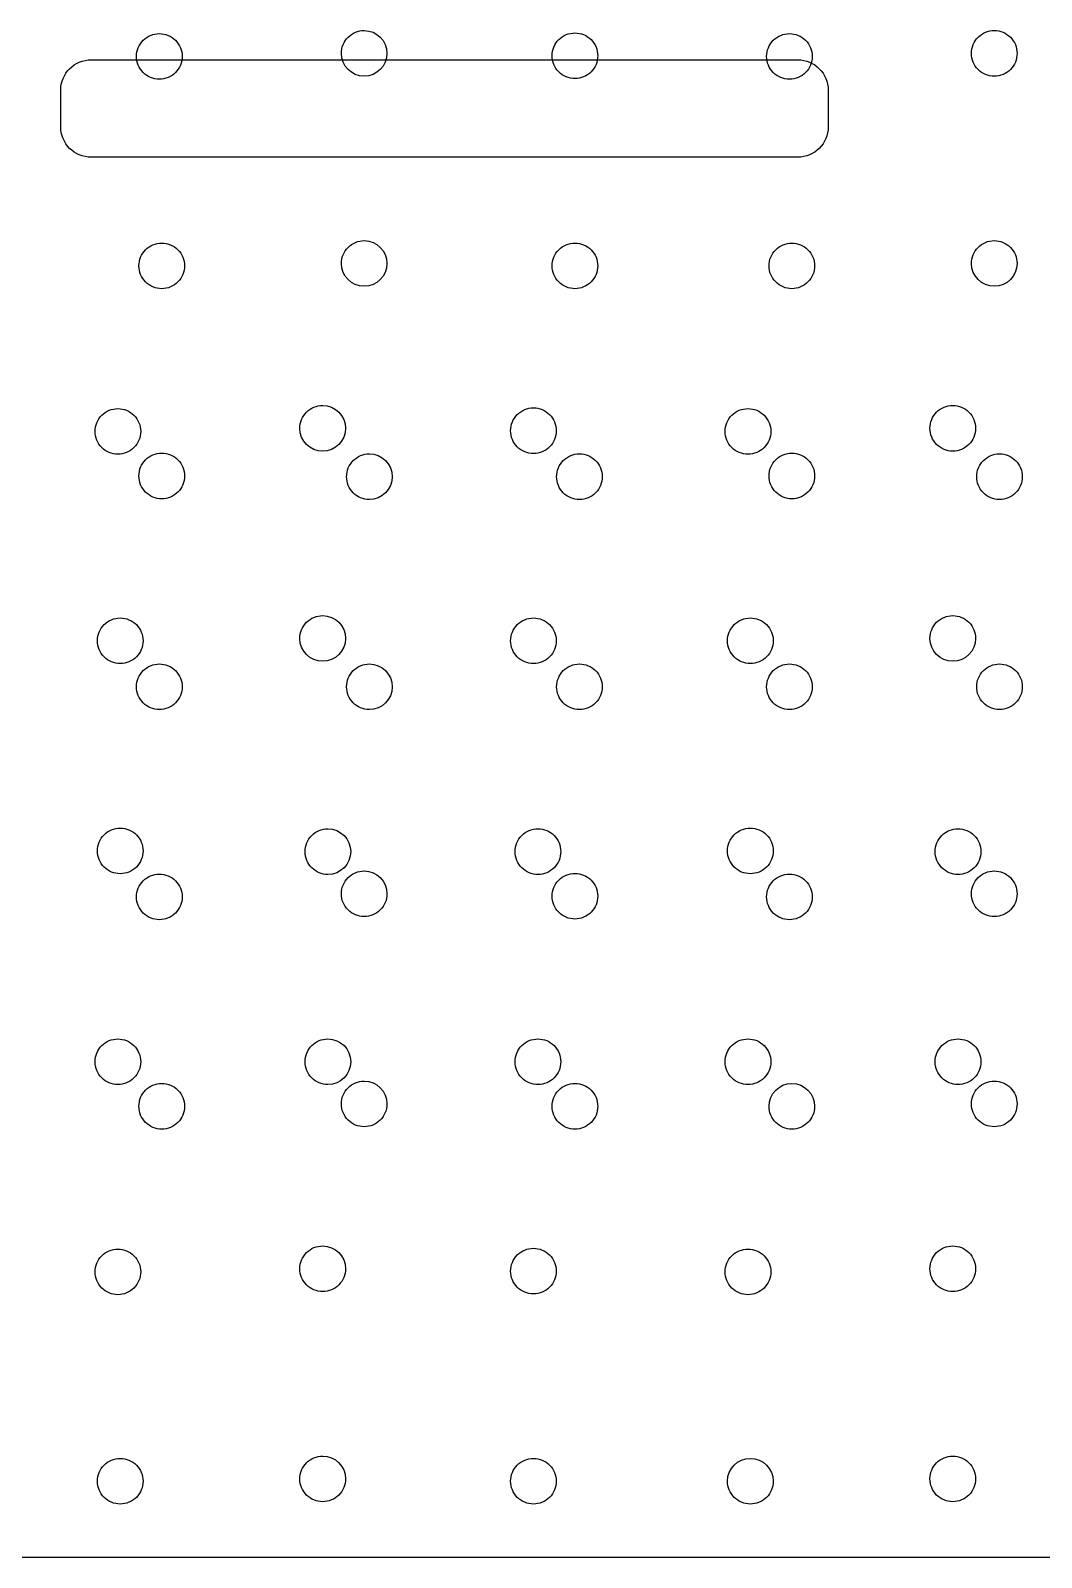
# Model space of a CAD drawing. Extents: x -145 to 178, y -12 to 290.
# Drawn here: x 81.8 to 132.7, y 60.2 to 137.2 of the extents above; entities that cross this region are included whole.
import ezdxf

# ---------------------------------------------------------------- set-up
doc = ezdxf.new("R2010")
doc.units = 0
doc.layers.add('fluid-networks-dashboard', color=7, linetype='CONTINUOUS')
doc.layers.add('fluid-networks-dashboard_copia', color=7, linetype='CONTINUOUS')

msp = doc.modelspace()

# ---------------------------------------------------------------- linework, layer by layer
at = {"layer": 'fluid-networks-dashboard', "color": 7}
for points in [[(84.817785, 135.6846), (120.41527, 135.6846)], [(83.278435, 132.31135), (83.278435, 134.14525)], [(121.95462, 134.14525), (121.95462, 132.31135)], [(120.41527, 130.772), (84.817785, 130.772)]]:
    msp.add_lwpolyline(points, dxfattribs=at)
for points in [[(83.278435, 132.31135)], [(86.159647, 118.11343)], [(117.90965, 118.11343)], [(97.630067, 117.11953)], [(129.38007, 117.11954)], [(97.630067, 106.5362)], [(129.38007, 106.5362)], [(96.742987, 96.94675)], [(107.32629, 96.94675)], [(128.49297, 96.94675)], [(86.159647, 86.36343)], [(96.742987, 86.36343)], [(107.32629, 86.36343)], [(117.90965, 86.36343)], [(128.49297, 86.36343)], [(86.159647, 75.7801)], [(117.90965, 75.7801)], [(97.630067, 74.7862)], [(129.38007, 74.7862)], [(97.630067, 64.20287)], [(129.38007, 64.20287)]]:
    msp.add_lwpolyline(points, close=True, dxfattribs=at)
for points in [[(83.278435, 134.14525), (83.278435, 134.99805), (83.964985, 135.6846), (84.817785, 135.6846)], [(120.41527, 135.6846), (121.26807, 135.6846), (121.95462, 134.99805), (121.95462, 134.14525)], [(84.817785, 130.772), (83.964985, 130.772), (83.278435, 131.45855), (83.278435, 132.31135)], [(121.95462, 132.31135), (121.95462, 131.45855), (121.26807, 130.772), (120.41527, 130.772)], [(85.009647, 116.96343), (85.009647, 117.268429), (85.130807, 117.560936), (85.346474, 117.776603)], [(85.346474, 117.776603), (85.562141, 117.99227), (85.854648, 118.11343), (86.159647, 118.11343)], [(86.159647, 118.11343), (86.464646, 118.11343), (86.757153, 117.99227), (86.97282, 117.776603)], [(86.97282, 117.776603), (87.188487, 117.560936), (87.309647, 117.268429), (87.309647, 116.96343)], [(95.330067, 117.11953), (95.330067, 117.424529), (95.451227, 117.717036), (95.666894, 117.932703)], [(95.666894, 117.932703), (95.882561, 118.14837), (96.175068, 118.26953), (96.480067, 118.26953)], [(96.480067, 118.26953), (97.115194, 118.26953), (97.630067, 117.754657), (97.630067, 117.11953)], [(105.95, 117), (105.95, 117.304999), (106.07116, 117.597506), (106.286827, 117.813173)], [(106.286827, 117.813173), (106.502494, 118.02884), (106.795001, 118.15), (107.1, 118.15)], [(107.1, 118.15), (107.404999, 118.15), (107.697506, 118.02884), (107.913173, 117.813173)], [(107.913173, 117.813173), (108.12884, 117.597506), (108.25, 117.304999), (108.25, 117)], [(116.75965, 116.96343), (116.75965, 117.268429), (116.88081, 117.560936), (117.096477, 117.776603)], [(117.096477, 117.776603), (117.312144, 117.99227), (117.604651, 118.11343), (117.90965, 118.11343)], [(117.90965, 118.11343), (118.214649, 118.11343), (118.507156, 117.99227), (118.722823, 117.776603)], [(118.722823, 117.776603), (118.93849, 117.560936), (119.05965, 117.268429), (119.05965, 116.96343)], [(127.08007, 117.11954), (127.08007, 117.424539), (127.20123, 117.717046), (127.416897, 117.932713)], [(127.416897, 117.932713), (127.632564, 118.14838), (127.925071, 118.26954), (128.23007, 118.26954)], [(128.23007, 118.26954), (128.535069, 118.26954), (128.827576, 118.14838), (129.043243, 117.932713)], [(129.043243, 117.932713), (129.25891, 117.717046), (129.38007, 117.424539), (129.38007, 117.11954)], [(85.346474, 116.150257), (85.130807, 116.365924), (85.009647, 116.658431), (85.009647, 116.96343)], [(87.309647, 116.96343), (87.309647, 116.658431), (87.188487, 116.365924), (86.97282, 116.150257)], [(96.480067, 115.96954), (95.844943, 115.96954), (95.330073, 116.484406), (95.330067, 117.11953)], [(97.630067, 117.11953), (97.630061, 116.484406), (97.115191, 115.96954), (96.480067, 115.96954)], [(106.286827, 116.186827), (106.07116, 116.402494), (105.95, 116.695001), (105.95, 117)], [(108.25, 117), (108.25, 116.695001), (108.12884, 116.402494), (107.913173, 116.186827)], [(117.096477, 116.150257), (116.88081, 116.365924), (116.75965, 116.658431), (116.75965, 116.96343)], [(119.05965, 116.96343), (119.05965, 116.658431), (118.93849, 116.365924), (118.722823, 116.150257)], [(127.416897, 116.306367), (127.20123, 116.522034), (127.08007, 116.814541), (127.08007, 117.11954)], [(129.38007, 117.11954), (129.38007, 116.814541), (129.25891, 116.522034), (129.043243, 116.306367)], [(86.159647, 115.81343), (85.854648, 115.81343), (85.562141, 115.93459), (85.346474, 116.150257)], [(86.97282, 116.150257), (86.757153, 115.93459), (86.464646, 115.81343), (86.159647, 115.81343)], [(107.1, 115.85), (106.795001, 115.85), (106.502494, 115.97116), (106.286827, 116.186827)], [(107.913173, 116.186827), (107.697506, 115.97116), (107.404999, 115.85), (107.1, 115.85)], [(117.90965, 115.81343), (117.604651, 115.81343), (117.312144, 115.93459), (117.096477, 116.150257)], [(118.722823, 116.150257), (118.507156, 115.93459), (118.214649, 115.81343), (117.90965, 115.81343)], [(128.23007, 115.96954), (127.925071, 115.96954), (127.632564, 116.0907), (127.416897, 116.306367)], [(129.043243, 116.306367), (128.827576, 116.0907), (128.535069, 115.96954), (128.23007, 115.96954)], [(95.666894, 107.349373), (95.882561, 107.56504), (96.175068, 107.6862), (96.480067, 107.6862)], [(96.480067, 107.6862), (97.115194, 107.6862), (97.630067, 107.171327), (97.630067, 106.5362)], [(127.416897, 107.349373), (127.632564, 107.56504), (127.925071, 107.6862), (128.23007, 107.6862)], [(128.23007, 107.6862), (128.535069, 107.6862), (128.827576, 107.56504), (129.043243, 107.349373)], [(85.129187, 106.41671), (85.129187, 106.721709), (85.250347, 107.014216), (85.466014, 107.229883)], [(85.466014, 107.229883), (85.681681, 107.44555), (85.974188, 107.56671), (86.279187, 107.56671)], [(86.279187, 107.56671), (86.584186, 107.56671), (86.876693, 107.44555), (87.09236, 107.229883)], [(87.09236, 107.229883), (87.308027, 107.014216), (87.429187, 106.721709), (87.429187, 106.41671)], [(95.330067, 106.5362), (95.330067, 106.841199), (95.451227, 107.133706), (95.666894, 107.349373)], [(105.95, 106.41667), (105.95, 106.721669), (106.07116, 107.014176), (106.286827, 107.229843)], [(106.286827, 107.229843), (106.502494, 107.44551), (106.795001, 107.56667), (107.1, 107.56667)], [(107.1, 107.56667), (107.404999, 107.56667), (107.697506, 107.44551), (107.913173, 107.229843)], [(107.913173, 107.229843), (108.12884, 107.014176), (108.25, 106.721669), (108.25, 106.41667)], [(116.87919, 106.4167), (116.87919, 106.721699), (117.00035, 107.014206), (117.216017, 107.229873)], [(117.216017, 107.229873), (117.431684, 107.44554), (117.724191, 107.5667), (118.02919, 107.5667)], [(118.02919, 107.5667), (118.334189, 107.5667), (118.626696, 107.44554), (118.842363, 107.229873)], [(118.842363, 107.229873), (119.05803, 107.014206), (119.17919, 106.721699), (119.17919, 106.4167)], [(127.08007, 106.5362), (127.08007, 106.841199), (127.20123, 107.133706), (127.416897, 107.349373)], [(129.043243, 107.349373), (129.25891, 107.133706), (129.38007, 106.841199), (129.38007, 106.5362)], [(85.466014, 105.603537), (85.250347, 105.819204), (85.129187, 106.111711), (85.129187, 106.41671)], [(87.429187, 106.41671), (87.429187, 106.111711), (87.308027, 105.819204), (87.09236, 105.603537)], [(96.480067, 105.38621), (95.844943, 105.38621), (95.330073, 105.901076), (95.330067, 106.5362)], [(97.630067, 106.5362), (97.630061, 105.901076), (97.115191, 105.38621), (96.480067, 105.38621)], [(106.286827, 105.603497), (106.07116, 105.819164), (105.95, 106.111671), (105.95, 106.41667)], [(108.25, 106.41667), (108.25, 106.111671), (108.12884, 105.819164), (107.913173, 105.603497)], [(117.216017, 105.603527), (117.00035, 105.819194), (116.87919, 106.111701), (116.87919, 106.4167)], [(119.17919, 106.4167), (119.17919, 106.111701), (119.05803, 105.819194), (118.842363, 105.603527)], [(128.23007, 105.38621), (127.594946, 105.38621), (127.080076, 105.901076), (127.08007, 106.5362)], [(129.38007, 106.5362), (129.380064, 105.901076), (128.865194, 105.38621), (128.23007, 105.38621)], [(86.279187, 105.26671), (85.974188, 105.26671), (85.681681, 105.38787), (85.466014, 105.603537)], [(87.09236, 105.603537), (86.876693, 105.38787), (86.584186, 105.26671), (86.279187, 105.26671)], [(107.1, 105.26667), (106.795001, 105.26667), (106.502494, 105.38783), (106.286827, 105.603497)], [(107.913173, 105.603497), (107.697506, 105.38783), (107.404999, 105.26667), (107.1, 105.26667)], [(118.02919, 105.2667), (117.724191, 105.2667), (117.431684, 105.38786), (117.216017, 105.603527)], [(118.842363, 105.603527), (118.626696, 105.38786), (118.334189, 105.2667), (118.02919, 105.2667)], [(85.466014, 96.646543), (85.681681, 96.86221), (85.974188, 96.98337), (86.279187, 96.98337)], [(86.279187, 96.98337), (86.584186, 96.98337), (86.876693, 96.86221), (87.09236, 96.646543)], [(95.929814, 96.609923), (96.145481, 96.82559), (96.437988, 96.94675), (96.742987, 96.94675)], [(96.742987, 96.94675), (97.378114, 96.946749), (97.892986, 96.431877), (97.892986, 95.79675)], [(106.513117, 96.609923), (106.728784, 96.82559), (107.021291, 96.94675), (107.32629, 96.94675)], [(107.32629, 96.94675), (107.631289, 96.94675), (107.923796, 96.82559), (108.139463, 96.609923)], [(117.216017, 96.646543), (117.431684, 96.86221), (117.724191, 96.98337), (118.02919, 96.98337)], [(118.02919, 96.98337), (118.334189, 96.98337), (118.626696, 96.86221), (118.842363, 96.646543)], [(127.679797, 96.609923), (127.895464, 96.82559), (128.187971, 96.94675), (128.49297, 96.94675)], [(128.49297, 96.94675), (128.797969, 96.94675), (129.090476, 96.82559), (129.306143, 96.609923)], [(85.129187, 95.83337), (85.129187, 96.138369), (85.250347, 96.430876), (85.466014, 96.646543)], [(87.09236, 96.646543), (87.308027, 96.430876), (87.429187, 96.138369), (87.429187, 95.83337)], [(95.592987, 95.79675), (95.592987, 96.101749), (95.714147, 96.394256), (95.929814, 96.609923)], [(106.17629, 95.79675), (106.17629, 96.101749), (106.29745, 96.394256), (106.513117, 96.609923)], [(108.139463, 96.609923), (108.35513, 96.394256), (108.47629, 96.101749), (108.47629, 95.79675)], [(116.87919, 95.83337), (116.87919, 96.138369), (117.00035, 96.430876), (117.216017, 96.646543)], [(118.842363, 96.646543), (119.05803, 96.430876), (119.17919, 96.138369), (119.17919, 95.83337)], [(127.34297, 95.79675), (127.34297, 96.101749), (127.46413, 96.394256), (127.679797, 96.609923)], [(129.306143, 96.609923), (129.52181, 96.394256), (129.64297, 96.101749), (129.64297, 95.79675)], [(85.466014, 95.020197), (85.250347, 95.235864), (85.129187, 95.528371), (85.129187, 95.83337)], [(87.429187, 95.83337), (87.429187, 95.528371), (87.308027, 95.235864), (87.09236, 95.020197)], [(95.929814, 94.983577), (95.714147, 95.199244), (95.592987, 95.491751), (95.592987, 95.79675)], [(97.892986, 95.79675), (97.892986, 95.161623), (97.378114, 94.646751), (96.742987, 94.64675)], [(106.513117, 94.983577), (106.29745, 95.199244), (106.17629, 95.491751), (106.17629, 95.79675)], [(108.47629, 95.79675), (108.47629, 95.491751), (108.35513, 95.199244), (108.139463, 94.983577)], [(117.216017, 95.020197), (117.00035, 95.235864), (116.87919, 95.528371), (116.87919, 95.83337)], [(119.17919, 95.83337), (119.17919, 95.528371), (119.05803, 95.235864), (118.842363, 95.020197)], [(127.679797, 94.983577), (127.46413, 95.199244), (127.34297, 95.491751), (127.34297, 95.79675)], [(129.64297, 95.79675), (129.64297, 95.491751), (129.52181, 95.199244), (129.306143, 94.983577)], [(86.279187, 94.68337), (85.974188, 94.68337), (85.681681, 94.80453), (85.466014, 95.020197)], [(87.09236, 95.020197), (86.876693, 94.80453), (86.584186, 94.68337), (86.279187, 94.68337)], [(96.742987, 94.64675), (96.437988, 94.64675), (96.145481, 94.76791), (95.929814, 94.983577)], [(107.32629, 94.64675), (107.021291, 94.64675), (106.728784, 94.76791), (106.513117, 94.983577)], [(108.139463, 94.983577), (107.923796, 94.76791), (107.631289, 94.64675), (107.32629, 94.64675)], [(118.02919, 94.68337), (117.724191, 94.68337), (117.431684, 94.80453), (117.216017, 95.020197)], [(118.842363, 95.020197), (118.626696, 94.80453), (118.334189, 94.68337), (118.02919, 94.68337)], [(128.49297, 94.64675), (128.187971, 94.64675), (127.895464, 94.76791), (127.679797, 94.983577)], [(129.306143, 94.983577), (129.090476, 94.76791), (128.797969, 94.64675), (128.49297, 94.64675)], [(85.346474, 86.026603), (85.562141, 86.24227), (85.854648, 86.36343), (86.159647, 86.36343)], [(86.159647, 86.36343), (86.464646, 86.36343), (86.757153, 86.24227), (86.97282, 86.026603)], [(95.929814, 86.026603), (96.145481, 86.24227), (96.437988, 86.36343), (96.742987, 86.36343)], [(96.742987, 86.36343), (97.378114, 86.363429), (97.892986, 85.848557), (97.892986, 85.21343)], [(106.513117, 86.026603), (106.728784, 86.24227), (107.021291, 86.36343), (107.32629, 86.36343)], [(107.32629, 86.36343), (107.631289, 86.36343), (107.923796, 86.24227), (108.139463, 86.026603)], [(117.096477, 86.026603), (117.312144, 86.24227), (117.604651, 86.36343), (117.90965, 86.36343)], [(117.90965, 86.36343), (118.214649, 86.36343), (118.507156, 86.24227), (118.722823, 86.026603)], [(127.679797, 86.026603), (127.895464, 86.24227), (128.187971, 86.36343), (128.49297, 86.36343)], [(128.49297, 86.36343), (128.797969, 86.36343), (129.090476, 86.24227), (129.306143, 86.026603)], [(85.009647, 85.21343), (85.009647, 85.518429), (85.130807, 85.810936), (85.346474, 86.026603)], [(86.97282, 86.026603), (87.188487, 85.810936), (87.309647, 85.518429), (87.309647, 85.21343)], [(95.592987, 85.21343), (95.592987, 85.518429), (95.714147, 85.810936), (95.929814, 86.026603)], [(106.17629, 85.21343), (106.17629, 85.518429), (106.29745, 85.810936), (106.513117, 86.026603)], [(108.139463, 86.026603), (108.35513, 85.810936), (108.47629, 85.518429), (108.47629, 85.21343)], [(116.75965, 85.21343), (116.75965, 85.518429), (116.88081, 85.810936), (117.096477, 86.026603)], [(118.722823, 86.026603), (118.93849, 85.810936), (119.05965, 85.518429), (119.05965, 85.21343)], [(127.34297, 85.21343), (127.34297, 85.518429), (127.46413, 85.810936), (127.679797, 86.026603)], [(129.306143, 86.026603), (129.52181, 85.810936), (129.64297, 85.518429), (129.64297, 85.21343)], [(85.346474, 84.400257), (85.130807, 84.615924), (85.009647, 84.908431), (85.009647, 85.21343)], [(87.309647, 85.21343), (87.309647, 84.908431), (87.188487, 84.615924), (86.97282, 84.400257)], [(95.929814, 84.400257), (95.714147, 84.615924), (95.592987, 84.908431), (95.592987, 85.21343)], [(97.892986, 85.21343), (97.892986, 84.578303), (97.378114, 84.063431), (96.742987, 84.06343)], [(106.513117, 84.400257), (106.29745, 84.615924), (106.17629, 84.908431), (106.17629, 85.21343)], [(108.47629, 85.21343), (108.47629, 84.908431), (108.35513, 84.615924), (108.139463, 84.400257)], [(117.096477, 84.400257), (116.88081, 84.615924), (116.75965, 84.908431), (116.75965, 85.21343)], [(119.05965, 85.21343), (119.05965, 84.908431), (118.93849, 84.615924), (118.722823, 84.400257)], [(127.679797, 84.400257), (127.46413, 84.615924), (127.34297, 84.908431), (127.34297, 85.21343)], [(129.64297, 85.21343), (129.64297, 84.908431), (129.52181, 84.615924), (129.306143, 84.400257)], [(86.159647, 84.06343), (85.854648, 84.06343), (85.562141, 84.18459), (85.346474, 84.400257)], [(86.97282, 84.400257), (86.757153, 84.18459), (86.464646, 84.06343), (86.159647, 84.06343)], [(96.742987, 84.06343), (96.437988, 84.06343), (96.145481, 84.18459), (95.929814, 84.400257)], [(107.32629, 84.06343), (107.021291, 84.06343), (106.728784, 84.18459), (106.513117, 84.400257)], [(108.139463, 84.400257), (107.923796, 84.18459), (107.631289, 84.06343), (107.32629, 84.06343)], [(117.90965, 84.06343), (117.604651, 84.06343), (117.312144, 84.18459), (117.096477, 84.400257)], [(118.722823, 84.400257), (118.507156, 84.18459), (118.214649, 84.06343), (117.90965, 84.06343)], [(128.49297, 84.06343), (128.187971, 84.06343), (127.895464, 84.18459), (127.679797, 84.400257)], [(129.306143, 84.400257), (129.090476, 84.18459), (128.797969, 84.06343), (128.49297, 84.06343)], [(85.009647, 74.6301), (85.009647, 74.935099), (85.130807, 75.227606), (85.346474, 75.443273)], [(85.346474, 75.443273), (85.562141, 75.65894), (85.854648, 75.7801), (86.159647, 75.7801)], [(86.159647, 75.7801), (86.464646, 75.7801), (86.757153, 75.65894), (86.97282, 75.443273)], [(86.97282, 75.443273), (87.188487, 75.227606), (87.309647, 74.935099), (87.309647, 74.6301)], [(95.330067, 74.7862), (95.330067, 75.091199), (95.451227, 75.383706), (95.666894, 75.599373)], [(95.666894, 75.599373), (95.882561, 75.81504), (96.175068, 75.9362), (96.480067, 75.9362)], [(96.480067, 75.9362), (97.115194, 75.9362), (97.630067, 75.421327), (97.630067, 74.7862)], [(105.95, 74.66666), (105.95, 74.971659), (106.07116, 75.264166), (106.286827, 75.479833)], [(106.286827, 75.479833), (106.502494, 75.6955), (106.795001, 75.81666), (107.1, 75.81666)], [(107.1, 75.81666), (107.404999, 75.81666), (107.697506, 75.6955), (107.913173, 75.479833)], [(107.913173, 75.479833), (108.12884, 75.264166), (108.25, 74.971659), (108.25, 74.66666)], [(116.75965, 74.6301), (116.75965, 74.935099), (116.88081, 75.227606), (117.096477, 75.443273)], [(117.096477, 75.443273), (117.312144, 75.65894), (117.604651, 75.7801), (117.90965, 75.7801)], [(117.90965, 75.7801), (118.214649, 75.7801), (118.507156, 75.65894), (118.722823, 75.443273)], [(118.722823, 75.443273), (118.93849, 75.227606), (119.05965, 74.935099), (119.05965, 74.6301)], [(127.08007, 74.7862), (127.08007, 75.091199), (127.20123, 75.383706), (127.416897, 75.599373)], [(127.416897, 75.599373), (127.632564, 75.81504), (127.925071, 75.9362), (128.23007, 75.9362)], [(128.23007, 75.9362), (128.535069, 75.9362), (128.827576, 75.81504), (129.043243, 75.599373)], [(129.043243, 75.599373), (129.25891, 75.383706), (129.38007, 75.091199), (129.38007, 74.7862)], [(85.346474, 73.816927), (85.130807, 74.032594), (85.009647, 74.325101), (85.009647, 74.6301)], [(87.309647, 74.6301), (87.309647, 74.325101), (87.188487, 74.032594), (86.97282, 73.816927)], [(95.666894, 73.973027), (95.451227, 74.188694), (95.330067, 74.481201), (95.330067, 74.7862)], [(97.630067, 74.7862), (97.630067, 74.481201), (97.508907, 74.188694), (97.29324, 73.973027)], [(106.286827, 73.853487), (106.07116, 74.069154), (105.95, 74.361661), (105.95, 74.66666)], [(108.25, 74.66666), (108.25, 74.361661), (108.12884, 74.069154), (107.913173, 73.853487)], [(117.096477, 73.816927), (116.88081, 74.032594), (116.75965, 74.325101), (116.75965, 74.6301)], [(119.05965, 74.6301), (119.05965, 74.325101), (118.93849, 74.032594), (118.722823, 73.816927)], [(127.416897, 73.973027), (127.20123, 74.188694), (127.08007, 74.481201), (127.08007, 74.7862)], [(129.38007, 74.7862), (129.38007, 74.481201), (129.25891, 74.188694), (129.043243, 73.973027)], [(96.480067, 73.6362), (96.175068, 73.6362), (95.882561, 73.75736), (95.666894, 73.973027)], [(97.29324, 73.973027), (97.077573, 73.75736), (96.785066, 73.6362), (96.480067, 73.6362)], [(107.1, 73.51666), (106.795001, 73.51666), (106.502494, 73.63782), (106.286827, 73.853487)], [(107.913173, 73.853487), (107.697506, 73.63782), (107.404999, 73.51666), (107.1, 73.51666)], [(128.23007, 73.6362), (127.925071, 73.6362), (127.632564, 73.75736), (127.416897, 73.973027)], [(129.043243, 73.973027), (128.827576, 73.75736), (128.535069, 73.6362), (128.23007, 73.6362)], [(86.159647, 73.4801), (85.854648, 73.4801), (85.562141, 73.60126), (85.346474, 73.816927)], [(86.97282, 73.816927), (86.757153, 73.60126), (86.464646, 73.4801), (86.159647, 73.4801)], [(117.90965, 73.4801), (117.604651, 73.4801), (117.312144, 73.60126), (117.096477, 73.816927)], [(118.722823, 73.816927), (118.507156, 73.60126), (118.214649, 73.4801), (117.90965, 73.4801)], [(85.129187, 64.08337), (85.129187, 64.388369), (85.250347, 64.680876), (85.466014, 64.896543)], [(85.466014, 64.896543), (85.681681, 65.11221), (85.974188, 65.23337), (86.279187, 65.23337)], [(86.279187, 65.23337), (86.584186, 65.23337), (86.876693, 65.11221), (87.09236, 64.896543)], [(87.09236, 64.896543), (87.308027, 64.680876), (87.429187, 64.388369), (87.429187, 64.08337)], [(95.330067, 64.20287), (95.330067, 64.507869), (95.451227, 64.800376), (95.666894, 65.016043)], [(95.666894, 65.016043), (95.882561, 65.23171), (96.175068, 65.35287), (96.480067, 65.35287)], [(96.480067, 65.35287), (97.115194, 65.35287), (97.630067, 64.837997), (97.630067, 64.20287)], [(105.95, 64.08333), (105.95, 64.388329), (106.07116, 64.680836), (106.286827, 64.896503)], [(106.286827, 64.896503), (106.502494, 65.11217), (106.795001, 65.23333), (107.1, 65.23333)], [(107.1, 65.23333), (107.404999, 65.23333), (107.697506, 65.11217), (107.913173, 64.896503)], [(107.913173, 64.896503), (108.12884, 64.680836), (108.25, 64.388329), (108.25, 64.08333)], [(116.87919, 64.08337), (116.879196, 64.718494), (117.394066, 65.23336), (118.02919, 65.23336)], [(118.02919, 65.23336), (118.664314, 65.23336), (119.179184, 64.718494), (119.17919, 64.08337)], [(127.08007, 64.20287), (127.08007, 64.507869), (127.20123, 64.800376), (127.416897, 65.016043)], [(127.416897, 65.016043), (127.632564, 65.23171), (127.925071, 65.35287), (128.23007, 65.35287)], [(128.23007, 65.35287), (128.535069, 65.35287), (128.827576, 65.23171), (129.043243, 65.016043)], [(129.043243, 65.016043), (129.25891, 64.800376), (129.38007, 64.507869), (129.38007, 64.20287)], [(85.466014, 63.270197), (85.250347, 63.485864), (85.129187, 63.778371), (85.129187, 64.08337)], [(87.429187, 64.08337), (87.429187, 63.778371), (87.308027, 63.485864), (87.09236, 63.270197)], [(95.666894, 63.389697), (95.451227, 63.605364), (95.330067, 63.897871), (95.330067, 64.20287)], [(97.630067, 64.20287), (97.630067, 63.897871), (97.508907, 63.605364), (97.29324, 63.389697)], [(106.286827, 63.270157), (106.07116, 63.485824), (105.95, 63.778331), (105.95, 64.08333)], [(108.25, 64.08333), (108.25, 63.778331), (108.12884, 63.485824), (107.913173, 63.270157)], [(117.216017, 63.270197), (117.00035, 63.485864), (116.87919, 63.778371), (116.87919, 64.08337)], [(119.17919, 64.08337), (119.17919, 63.778371), (119.05803, 63.485864), (118.842363, 63.270197)], [(127.416897, 63.389697), (127.20123, 63.605364), (127.08007, 63.897871), (127.08007, 64.20287)], [(129.38007, 64.20287), (129.38007, 63.897871), (129.25891, 63.605364), (129.043243, 63.389697)], [(86.279187, 62.93337), (85.974188, 62.93337), (85.681681, 63.05453), (85.466014, 63.270197)], [(87.09236, 63.270197), (86.876693, 63.05453), (86.584186, 62.93337), (86.279187, 62.93337)], [(96.480067, 63.05287), (96.175068, 63.05287), (95.882561, 63.17403), (95.666894, 63.389697)], [(97.29324, 63.389697), (97.077573, 63.17403), (96.785066, 63.05287), (96.480067, 63.05287)], [(107.1, 62.93333), (106.795001, 62.93333), (106.502494, 63.05449), (106.286827, 63.270157)], [(107.913173, 63.270157), (107.697506, 63.05449), (107.404999, 62.93333), (107.1, 62.93333)], [(118.02919, 62.93337), (117.724191, 62.93337), (117.431684, 63.05453), (117.216017, 63.270197)], [(118.842363, 63.270197), (118.626696, 63.05453), (118.334189, 62.93337), (118.02919, 62.93337)], [(128.23007, 63.05287), (127.925071, 63.05287), (127.632564, 63.17403), (127.416897, 63.389697)], [(129.043243, 63.389697), (128.827576, 63.17403), (128.535069, 63.05287), (128.23007, 63.05287)]]:
    msp.add_open_spline(points, degree=3, dxfattribs=at)
at = {"layer": 'fluid-networks-dashboard_copia', "color": 7}
for points in [[(88.249997, 137.00003)], [(120, 137.00003)], [(99.720417, 136.00613)], [(131.47042, 136.00614)], [(99.720417, 125.4228)], [(131.47042, 125.4228)], [(98.833337, 115.83335)], [(109.41664, 115.83335)], [(130.58332, 115.83335)], [(88.249997, 105.25003)], [(98.833337, 105.25003)], [(109.41664, 105.25003)], [(120, 105.25003)], [(130.58332, 105.25003)], [(88.249997, 94.6667)], [(120, 94.6667)], [(99.720417, 93.6728)], [(131.47042, 93.6728)], [(99.720417, 83.08947)], [(131.47042, 83.08947)]]:
    msp.add_lwpolyline(points, close=True, dxfattribs=at)
msp.add_lwpolyline([(165.28026, 60.244), (41.403104, 60.244)], dxfattribs=at)
for points in [[(87.436824, 136.663203), (87.652491, 136.87887), (87.944998, 137.00003), (88.249997, 137.00003)], [(88.249997, 137.00003), (88.554996, 137.00003), (88.847503, 136.87887), (89.06317, 136.663203)], [(97.757244, 136.819303), (97.972911, 137.03497), (98.265418, 137.15613), (98.570417, 137.15613)], [(98.570417, 137.15613), (99.205544, 137.15613), (99.720417, 136.641257), (99.720417, 136.00613)], [(108.377177, 136.699773), (108.592844, 136.91544), (108.885351, 137.0366), (109.19035, 137.0366)], [(109.19035, 137.0366), (109.495349, 137.0366), (109.787856, 136.91544), (110.003523, 136.699773)], [(119.186827, 136.663203), (119.402494, 136.87887), (119.695001, 137.00003), (120, 137.00003)], [(120, 137.00003), (120.304999, 137.00003), (120.597506, 136.87887), (120.813173, 136.663203)], [(129.507247, 136.819313), (129.722914, 137.03498), (130.015421, 137.15614), (130.32042, 137.15614)], [(130.32042, 137.15614), (130.625419, 137.15614), (130.917926, 137.03498), (131.133593, 136.819313)], [(87.099997, 135.85003), (87.099997, 136.155029), (87.221157, 136.447536), (87.436824, 136.663203)], [(89.06317, 136.663203), (89.278837, 136.447536), (89.399997, 136.155029), (89.399997, 135.85003)], [(97.420417, 136.00613), (97.420417, 136.311129), (97.541577, 136.603636), (97.757244, 136.819303)], [(108.04035, 135.8866), (108.04035, 136.191599), (108.16151, 136.484106), (108.377177, 136.699773)], [(110.003523, 136.699773), (110.21919, 136.484106), (110.34035, 136.191599), (110.34035, 135.8866)], [(118.85, 135.85003), (118.85, 136.155029), (118.97116, 136.447536), (119.186827, 136.663203)], [(120.813173, 136.663203), (121.02884, 136.447536), (121.15, 136.155029), (121.15, 135.85003)], [(129.17042, 136.00614), (129.17042, 136.311139), (129.29158, 136.603646), (129.507247, 136.819313)], [(131.133593, 136.819313), (131.34926, 136.603646), (131.47042, 136.311139), (131.47042, 136.00614)], [(87.436824, 135.036857), (87.221157, 135.252524), (87.099997, 135.545031), (87.099997, 135.85003)], [(89.399997, 135.85003), (89.399997, 135.545031), (89.278837, 135.252524), (89.06317, 135.036857)], [(98.570417, 134.85614), (97.935293, 134.85614), (97.420423, 135.371006), (97.420417, 136.00613)], [(99.720417, 136.00613), (99.720411, 135.371006), (99.205541, 134.85614), (98.570417, 134.85614)], [(108.377177, 135.073427), (108.16151, 135.289094), (108.04035, 135.581601), (108.04035, 135.8866)], [(110.34035, 135.8866), (110.34035, 135.581601), (110.21919, 135.289094), (110.003523, 135.073427)], [(119.186827, 135.036857), (118.97116, 135.252524), (118.85, 135.545031), (118.85, 135.85003)], [(121.15, 135.85003), (121.15, 135.545031), (121.02884, 135.252524), (120.813173, 135.036857)], [(129.507247, 135.192967), (129.29158, 135.408634), (129.17042, 135.701141), (129.17042, 136.00614)], [(131.47042, 136.00614), (131.47042, 135.701141), (131.34926, 135.408634), (131.133593, 135.192967)], [(88.249997, 134.70003), (87.944998, 134.70003), (87.652491, 134.82119), (87.436824, 135.036857)], [(89.06317, 135.036857), (88.847503, 134.82119), (88.554996, 134.70003), (88.249997, 134.70003)], [(109.19035, 134.7366), (108.885351, 134.7366), (108.592844, 134.85776), (108.377177, 135.073427)], [(110.003523, 135.073427), (109.787856, 134.85776), (109.495349, 134.7366), (109.19035, 134.7366)], [(120, 134.70003), (119.695001, 134.70003), (119.402494, 134.82119), (119.186827, 135.036857)], [(120.813173, 135.036857), (120.597506, 134.82119), (120.304999, 134.70003), (120, 134.70003)], [(130.32042, 134.85614), (130.015421, 134.85614), (129.722914, 134.9773), (129.507247, 135.192967)], [(131.133593, 135.192967), (130.917926, 134.9773), (130.625419, 134.85614), (130.32042, 134.85614)], [(87.556364, 126.116483), (87.772031, 126.33215), (88.064538, 126.45331), (88.369537, 126.45331)], [(88.369537, 126.45331), (88.674536, 126.45331), (88.967043, 126.33215), (89.18271, 126.116483)], [(97.420417, 125.4228), (97.420417, 125.727799), (97.541577, 126.020306), (97.757244, 126.235973)], [(97.757244, 126.235973), (97.972911, 126.45164), (98.265418, 126.5728), (98.570417, 126.5728)], [(98.570417, 126.5728), (99.205544, 126.5728), (99.720417, 126.057927), (99.720417, 125.4228)], [(108.377177, 126.116443), (108.592844, 126.33211), (108.885351, 126.45327), (109.19035, 126.45327)], [(109.19035, 126.45327), (109.495349, 126.45327), (109.787856, 126.33211), (110.003523, 126.116443)], [(119.306367, 126.116473), (119.522034, 126.33214), (119.814541, 126.4533), (120.11954, 126.4533)], [(120.11954, 126.4533), (120.424539, 126.4533), (120.717046, 126.33214), (120.932713, 126.116473)], [(129.17042, 125.4228), (129.17042, 125.727799), (129.29158, 126.020306), (129.507247, 126.235973)], [(129.507247, 126.235973), (129.722914, 126.45164), (130.015421, 126.5728), (130.32042, 126.5728)], [(130.32042, 126.5728), (130.625419, 126.5728), (130.917926, 126.45164), (131.133593, 126.235973)], [(131.133593, 126.235973), (131.34926, 126.020306), (131.47042, 125.727799), (131.47042, 125.4228)], [(87.219537, 125.30331), (87.219537, 125.608309), (87.340697, 125.900816), (87.556364, 126.116483)], [(89.18271, 126.116483), (89.398377, 125.900816), (89.519537, 125.608309), (89.519537, 125.30331)], [(98.570417, 124.27281), (97.935293, 124.27281), (97.420423, 124.787676), (97.420417, 125.4228)], [(99.720417, 125.4228), (99.720411, 124.787676), (99.205541, 124.27281), (98.570417, 124.27281)], [(108.04035, 125.30327), (108.04035, 125.608269), (108.16151, 125.900776), (108.377177, 126.116443)], [(110.003523, 126.116443), (110.21919, 125.900776), (110.34035, 125.608269), (110.34035, 125.30327)], [(118.96954, 125.3033), (118.96954, 125.608299), (119.0907, 125.900806), (119.306367, 126.116473)], [(120.932713, 126.116473), (121.14838, 125.900806), (121.26954, 125.608299), (121.26954, 125.3033)], [(130.32042, 124.27281), (129.685296, 124.27281), (129.170426, 124.787676), (129.17042, 125.4228)], [(131.47042, 125.4228), (131.470414, 124.787676), (130.955544, 124.27281), (130.32042, 124.27281)], [(87.556364, 124.490137), (87.340697, 124.705804), (87.219537, 124.998311), (87.219537, 125.30331)], [(89.519537, 125.30331), (89.519537, 124.998311), (89.398377, 124.705804), (89.18271, 124.490137)], [(108.377177, 124.490097), (108.16151, 124.705764), (108.04035, 124.998271), (108.04035, 125.30327)], [(110.34035, 125.30327), (110.34035, 124.998271), (110.21919, 124.705764), (110.003523, 124.490097)], [(119.306367, 124.490127), (119.0907, 124.705794), (118.96954, 124.998301), (118.96954, 125.3033)], [(121.26954, 125.3033), (121.26954, 124.998301), (121.14838, 124.705794), (120.932713, 124.490127)], [(88.369537, 124.15331), (88.064538, 124.15331), (87.772031, 124.27447), (87.556364, 124.490137)], [(89.18271, 124.490137), (88.967043, 124.27447), (88.674536, 124.15331), (88.369537, 124.15331)], [(109.19035, 124.15327), (108.885351, 124.15327), (108.592844, 124.27443), (108.377177, 124.490097)], [(110.003523, 124.490097), (109.787856, 124.27443), (109.495349, 124.15327), (109.19035, 124.15327)], [(120.11954, 124.1533), (119.814541, 124.1533), (119.522034, 124.27446), (119.306367, 124.490127)], [(120.932713, 124.490127), (120.717046, 124.27446), (120.424539, 124.1533), (120.11954, 124.1533)], [(87.219537, 114.71997), (87.219537, 115.024969), (87.340697, 115.317476), (87.556364, 115.533143)], [(87.556364, 115.533143), (87.772031, 115.74881), (88.064538, 115.86997), (88.369537, 115.86997)], [(88.369537, 115.86997), (88.674536, 115.86997), (88.967043, 115.74881), (89.18271, 115.533143)], [(89.18271, 115.533143), (89.398377, 115.317476), (89.519537, 115.024969), (89.519537, 114.71997)], [(97.683337, 114.68335), (97.683337, 114.988349), (97.804497, 115.280856), (98.020164, 115.496523)], [(98.020164, 115.496523), (98.235831, 115.71219), (98.528338, 115.83335), (98.833337, 115.83335)], [(98.833337, 115.83335), (99.468464, 115.833349), (99.983336, 115.318477), (99.983336, 114.68335)], [(108.26664, 114.68335), (108.26664, 114.988349), (108.3878, 115.280856), (108.603467, 115.496523)], [(108.603467, 115.496523), (108.819134, 115.71219), (109.111641, 115.83335), (109.41664, 115.83335)], [(109.41664, 115.83335), (109.721639, 115.83335), (110.014146, 115.71219), (110.229813, 115.496523)], [(110.229813, 115.496523), (110.44548, 115.280856), (110.56664, 114.988349), (110.56664, 114.68335)], [(118.96954, 114.71997), (118.96954, 115.024969), (119.0907, 115.317476), (119.306367, 115.533143)], [(119.306367, 115.533143), (119.522034, 115.74881), (119.814541, 115.86997), (120.11954, 115.86997)], [(120.11954, 115.86997), (120.424539, 115.86997), (120.717046, 115.74881), (120.932713, 115.533143)], [(120.932713, 115.533143), (121.14838, 115.317476), (121.26954, 115.024969), (121.26954, 114.71997)], [(129.43332, 114.68335), (129.43332, 114.988349), (129.55448, 115.280856), (129.770147, 115.496523)], [(129.770147, 115.496523), (129.985814, 115.71219), (130.278321, 115.83335), (130.58332, 115.83335)], [(130.58332, 115.83335), (130.888319, 115.83335), (131.180826, 115.71219), (131.396493, 115.496523)], [(131.396493, 115.496523), (131.61216, 115.280856), (131.73332, 114.988349), (131.73332, 114.68335)], [(87.556364, 113.906797), (87.340697, 114.122464), (87.219537, 114.414971), (87.219537, 114.71997)], [(89.519537, 114.71997), (89.519537, 114.414971), (89.398377, 114.122464), (89.18271, 113.906797)], [(98.020164, 113.870177), (97.804497, 114.085844), (97.683337, 114.378351), (97.683337, 114.68335)], [(99.983336, 114.68335), (99.983336, 114.048223), (99.468464, 113.533351), (98.833337, 113.53335)], [(108.603467, 113.870177), (108.3878, 114.085844), (108.26664, 114.378351), (108.26664, 114.68335)], [(110.56664, 114.68335), (110.56664, 114.378351), (110.44548, 114.085844), (110.229813, 113.870177)], [(119.306367, 113.906797), (119.0907, 114.122464), (118.96954, 114.414971), (118.96954, 114.71997)], [(121.26954, 114.71997), (121.26954, 114.414971), (121.14838, 114.122464), (120.932713, 113.906797)], [(129.770147, 113.870177), (129.55448, 114.085844), (129.43332, 114.378351), (129.43332, 114.68335)], [(131.73332, 114.68335), (131.73332, 114.378351), (131.61216, 114.085844), (131.396493, 113.870177)], [(88.369537, 113.56997), (88.064538, 113.56997), (87.772031, 113.69113), (87.556364, 113.906797)], [(89.18271, 113.906797), (88.967043, 113.69113), (88.674536, 113.56997), (88.369537, 113.56997)], [(98.833337, 113.53335), (98.528338, 113.53335), (98.235831, 113.65451), (98.020164, 113.870177)], [(109.41664, 113.53335), (109.111641, 113.53335), (108.819134, 113.65451), (108.603467, 113.870177)], [(110.229813, 113.870177), (110.014146, 113.65451), (109.721639, 113.53335), (109.41664, 113.53335)], [(120.11954, 113.56997), (119.814541, 113.56997), (119.522034, 113.69113), (119.306367, 113.906797)], [(120.932713, 113.906797), (120.717046, 113.69113), (120.424539, 113.56997), (120.11954, 113.56997)], [(130.58332, 113.53335), (130.278321, 113.53335), (129.985814, 113.65451), (129.770147, 113.870177)], [(131.396493, 113.870177), (131.180826, 113.65451), (130.888319, 113.53335), (130.58332, 113.53335)], [(87.099997, 104.10003), (87.099997, 104.405029), (87.221157, 104.697536), (87.436824, 104.913203)], [(87.436824, 104.913203), (87.652491, 105.12887), (87.944998, 105.25003), (88.249997, 105.25003)], [(88.249997, 105.25003), (88.554996, 105.25003), (88.847503, 105.12887), (89.06317, 104.913203)], [(89.06317, 104.913203), (89.278837, 104.697536), (89.399997, 104.405029), (89.399997, 104.10003)], [(97.683337, 104.10003), (97.683337, 104.405029), (97.804497, 104.697536), (98.020164, 104.913203)], [(98.020164, 104.913203), (98.235831, 105.12887), (98.528338, 105.25003), (98.833337, 105.25003)], [(98.833337, 105.25003), (99.468464, 105.250029), (99.983336, 104.735157), (99.983336, 104.10003)], [(108.26664, 104.10003), (108.26664, 104.405029), (108.3878, 104.697536), (108.603467, 104.913203)], [(108.603467, 104.913203), (108.819134, 105.12887), (109.111641, 105.25003), (109.41664, 105.25003)], [(109.41664, 105.25003), (109.721639, 105.25003), (110.014146, 105.12887), (110.229813, 104.913203)], [(110.229813, 104.913203), (110.44548, 104.697536), (110.56664, 104.405029), (110.56664, 104.10003)], [(118.85, 104.10003), (118.85, 104.405029), (118.97116, 104.697536), (119.186827, 104.913203)], [(119.186827, 104.913203), (119.402494, 105.12887), (119.695001, 105.25003), (120, 105.25003)], [(120, 105.25003), (120.304999, 105.25003), (120.597506, 105.12887), (120.813173, 104.913203)], [(120.813173, 104.913203), (121.02884, 104.697536), (121.15, 104.405029), (121.15, 104.10003)], [(129.43332, 104.10003), (129.43332, 104.405029), (129.55448, 104.697536), (129.770147, 104.913203)], [(129.770147, 104.913203), (129.985814, 105.12887), (130.278321, 105.25003), (130.58332, 105.25003)], [(130.58332, 105.25003), (130.888319, 105.25003), (131.180826, 105.12887), (131.396493, 104.913203)], [(131.396493, 104.913203), (131.61216, 104.697536), (131.73332, 104.405029), (131.73332, 104.10003)], [(87.436824, 103.286857), (87.221157, 103.502524), (87.099997, 103.795031), (87.099997, 104.10003)], [(89.399997, 104.10003), (89.399997, 103.795031), (89.278837, 103.502524), (89.06317, 103.286857)], [(98.020164, 103.286857), (97.804497, 103.502524), (97.683337, 103.795031), (97.683337, 104.10003)], [(99.983336, 104.10003), (99.983336, 103.464903), (99.468464, 102.950031), (98.833337, 102.95003)], [(108.603467, 103.286857), (108.3878, 103.502524), (108.26664, 103.795031), (108.26664, 104.10003)], [(110.56664, 104.10003), (110.56664, 103.795031), (110.44548, 103.502524), (110.229813, 103.286857)], [(119.186827, 103.286857), (118.97116, 103.502524), (118.85, 103.795031), (118.85, 104.10003)], [(121.15, 104.10003), (121.15, 103.795031), (121.02884, 103.502524), (120.813173, 103.286857)], [(129.770147, 103.286857), (129.55448, 103.502524), (129.43332, 103.795031), (129.43332, 104.10003)], [(131.73332, 104.10003), (131.73332, 103.795031), (131.61216, 103.502524), (131.396493, 103.286857)], [(88.249997, 102.95003), (87.944998, 102.95003), (87.652491, 103.07119), (87.436824, 103.286857)], [(89.06317, 103.286857), (88.847503, 103.07119), (88.554996, 102.95003), (88.249997, 102.95003)], [(98.833337, 102.95003), (98.528338, 102.95003), (98.235831, 103.07119), (98.020164, 103.286857)], [(109.41664, 102.95003), (109.111641, 102.95003), (108.819134, 103.07119), (108.603467, 103.286857)], [(110.229813, 103.286857), (110.014146, 103.07119), (109.721639, 102.95003), (109.41664, 102.95003)], [(120, 102.95003), (119.695001, 102.95003), (119.402494, 103.07119), (119.186827, 103.286857)], [(120.813173, 103.286857), (120.597506, 103.07119), (120.304999, 102.95003), (120, 102.95003)], [(130.58332, 102.95003), (130.278321, 102.95003), (129.985814, 103.07119), (129.770147, 103.286857)], [(131.396493, 103.286857), (131.180826, 103.07119), (130.888319, 102.95003), (130.58332, 102.95003)], [(87.436824, 94.329873), (87.652491, 94.54554), (87.944998, 94.6667), (88.249997, 94.6667)], [(88.249997, 94.6667), (88.554996, 94.6667), (88.847503, 94.54554), (89.06317, 94.329873)], [(97.757244, 94.485973), (97.972911, 94.70164), (98.265418, 94.8228), (98.570417, 94.8228)], [(98.570417, 94.8228), (99.205544, 94.8228), (99.720417, 94.307927), (99.720417, 93.6728)], [(108.377177, 94.366433), (108.592844, 94.5821), (108.885351, 94.70326), (109.19035, 94.70326)], [(109.19035, 94.70326), (109.495349, 94.70326), (109.787856, 94.5821), (110.003523, 94.366433)], [(119.186827, 94.329873), (119.402494, 94.54554), (119.695001, 94.6667), (120, 94.6667)], [(120, 94.6667), (120.304999, 94.6667), (120.597506, 94.54554), (120.813173, 94.329873)], [(129.507247, 94.485973), (129.722914, 94.70164), (130.015421, 94.8228), (130.32042, 94.8228)], [(130.32042, 94.8228), (130.625419, 94.8228), (130.917926, 94.70164), (131.133593, 94.485973)], [(87.099997, 93.5167), (87.099997, 93.821699), (87.221157, 94.114206), (87.436824, 94.329873)], [(89.06317, 94.329873), (89.278837, 94.114206), (89.399997, 93.821699), (89.399997, 93.5167)], [(97.420417, 93.6728), (97.420417, 93.977799), (97.541577, 94.270306), (97.757244, 94.485973)], [(108.04035, 93.55326), (108.04035, 93.858259), (108.16151, 94.150766), (108.377177, 94.366433)], [(110.003523, 94.366433), (110.21919, 94.150766), (110.34035, 93.858259), (110.34035, 93.55326)], [(118.85, 93.5167), (118.85, 93.821699), (118.97116, 94.114206), (119.186827, 94.329873)], [(120.813173, 94.329873), (121.02884, 94.114206), (121.15, 93.821699), (121.15, 93.5167)], [(129.17042, 93.6728), (129.17042, 93.977799), (129.29158, 94.270306), (129.507247, 94.485973)], [(131.133593, 94.485973), (131.34926, 94.270306), (131.47042, 93.977799), (131.47042, 93.6728)], [(87.436824, 92.703527), (87.221157, 92.919194), (87.099997, 93.211701), (87.099997, 93.5167)], [(89.399997, 93.5167), (89.399997, 93.211701), (89.278837, 92.919194), (89.06317, 92.703527)], [(97.757244, 92.859627), (97.541577, 93.075294), (97.420417, 93.367801), (97.420417, 93.6728)], [(99.720417, 93.6728), (99.720417, 93.367801), (99.599257, 93.075294), (99.38359, 92.859627)], [(108.377177, 92.740087), (108.16151, 92.955754), (108.04035, 93.248261), (108.04035, 93.55326)], [(110.34035, 93.55326), (110.34035, 93.248261), (110.21919, 92.955754), (110.003523, 92.740087)], [(119.186827, 92.703527), (118.97116, 92.919194), (118.85, 93.211701), (118.85, 93.5167)], [(121.15, 93.5167), (121.15, 93.211701), (121.02884, 92.919194), (120.813173, 92.703527)], [(129.507247, 92.859627), (129.29158, 93.075294), (129.17042, 93.367801), (129.17042, 93.6728)], [(131.47042, 93.6728), (131.47042, 93.367801), (131.34926, 93.075294), (131.133593, 92.859627)], [(88.249997, 92.3667), (87.944998, 92.3667), (87.652491, 92.48786), (87.436824, 92.703527)], [(89.06317, 92.703527), (88.847503, 92.48786), (88.554996, 92.3667), (88.249997, 92.3667)], [(98.570417, 92.5228), (98.265418, 92.5228), (97.972911, 92.64396), (97.757244, 92.859627)], [(99.38359, 92.859627), (99.167923, 92.64396), (98.875416, 92.5228), (98.570417, 92.5228)], [(109.19035, 92.40326), (108.885351, 92.40326), (108.592844, 92.52442), (108.377177, 92.740087)], [(110.003523, 92.740087), (109.787856, 92.52442), (109.495349, 92.40326), (109.19035, 92.40326)], [(120, 92.3667), (119.695001, 92.3667), (119.402494, 92.48786), (119.186827, 92.703527)], [(120.813173, 92.703527), (120.597506, 92.48786), (120.304999, 92.3667), (120, 92.3667)], [(130.32042, 92.5228), (130.015421, 92.5228), (129.722914, 92.64396), (129.507247, 92.859627)], [(131.133593, 92.859627), (130.917926, 92.64396), (130.625419, 92.5228), (130.32042, 92.5228)], [(87.556364, 83.783143), (87.772031, 83.99881), (88.064538, 84.11997), (88.369537, 84.11997)], [(88.369537, 84.11997), (88.674536, 84.11997), (88.967043, 83.99881), (89.18271, 83.783143)], [(97.420417, 83.08947), (97.420417, 83.394469), (97.541577, 83.686976), (97.757244, 83.902643)], [(97.757244, 83.902643), (97.972911, 84.11831), (98.265418, 84.23947), (98.570417, 84.23947)], [(98.570417, 84.23947), (99.205544, 84.23947), (99.720417, 83.724597), (99.720417, 83.08947)], [(108.377177, 83.783103), (108.592844, 83.99877), (108.885351, 84.11993), (109.19035, 84.11993)], [(109.19035, 84.11993), (109.495349, 84.11993), (109.787856, 83.99877), (110.003523, 83.783103)], [(118.96954, 82.96997), (118.969546, 83.605094), (119.484416, 84.11996), (120.11954, 84.11996)], [(120.11954, 84.11996), (120.754664, 84.11996), (121.269534, 83.605094), (121.26954, 82.96997)], [(129.17042, 83.08947), (129.17042, 83.394469), (129.29158, 83.686976), (129.507247, 83.902643)], [(129.507247, 83.902643), (129.722914, 84.11831), (130.015421, 84.23947), (130.32042, 84.23947)], [(130.32042, 84.23947), (130.625419, 84.23947), (130.917926, 84.11831), (131.133593, 83.902643)], [(131.133593, 83.902643), (131.34926, 83.686976), (131.47042, 83.394469), (131.47042, 83.08947)], [(87.219537, 82.96997), (87.219537, 83.274969), (87.340697, 83.567476), (87.556364, 83.783143)], [(89.18271, 83.783143), (89.398377, 83.567476), (89.519537, 83.274969), (89.519537, 82.96997)], [(97.757244, 82.276297), (97.541577, 82.491964), (97.420417, 82.784471), (97.420417, 83.08947)], [(99.720417, 83.08947), (99.720417, 82.784471), (99.599257, 82.491964), (99.38359, 82.276297)], [(108.04035, 82.96993), (108.04035, 83.274929), (108.16151, 83.567436), (108.377177, 83.783103)], [(110.003523, 83.783103), (110.21919, 83.567436), (110.34035, 83.274929), (110.34035, 82.96993)], [(129.507247, 82.276297), (129.29158, 82.491964), (129.17042, 82.784471), (129.17042, 83.08947)], [(131.47042, 83.08947), (131.47042, 82.784471), (131.34926, 82.491964), (131.133593, 82.276297)], [(87.556364, 82.156797), (87.340697, 82.372464), (87.219537, 82.664971), (87.219537, 82.96997)], [(89.519537, 82.96997), (89.519537, 82.664971), (89.398377, 82.372464), (89.18271, 82.156797)], [(108.377177, 82.156757), (108.16151, 82.372424), (108.04035, 82.664931), (108.04035, 82.96993)], [(110.34035, 82.96993), (110.34035, 82.664931), (110.21919, 82.372424), (110.003523, 82.156757)], [(119.306367, 82.156797), (119.0907, 82.372464), (118.96954, 82.664971), (118.96954, 82.96997)], [(121.26954, 82.96997), (121.26954, 82.664971), (121.14838, 82.372464), (120.932713, 82.156797)], [(88.369537, 81.81997), (88.064538, 81.81997), (87.772031, 81.94113), (87.556364, 82.156797)], [(89.18271, 82.156797), (88.967043, 81.94113), (88.674536, 81.81997), (88.369537, 81.81997)], [(98.570417, 81.93947), (98.265418, 81.93947), (97.972911, 82.06063), (97.757244, 82.276297)], [(99.38359, 82.276297), (99.167923, 82.06063), (98.875416, 81.93947), (98.570417, 81.93947)], [(109.19035, 81.81993), (108.885351, 81.81993), (108.592844, 81.94109), (108.377177, 82.156757)], [(110.003523, 82.156757), (109.787856, 81.94109), (109.495349, 81.81993), (109.19035, 81.81993)], [(120.11954, 81.81997), (119.814541, 81.81997), (119.522034, 81.94113), (119.306367, 82.156797)], [(120.932713, 82.156797), (120.717046, 81.94113), (120.424539, 81.81997), (120.11954, 81.81997)], [(130.32042, 81.93947), (130.015421, 81.93947), (129.722914, 82.06063), (129.507247, 82.276297)], [(131.133593, 82.276297), (130.917926, 82.06063), (130.625419, 81.93947), (130.32042, 81.93947)]]:
    msp.add_open_spline(points, degree=3, dxfattribs=at)

doc.saveas('drawing.dxf')
